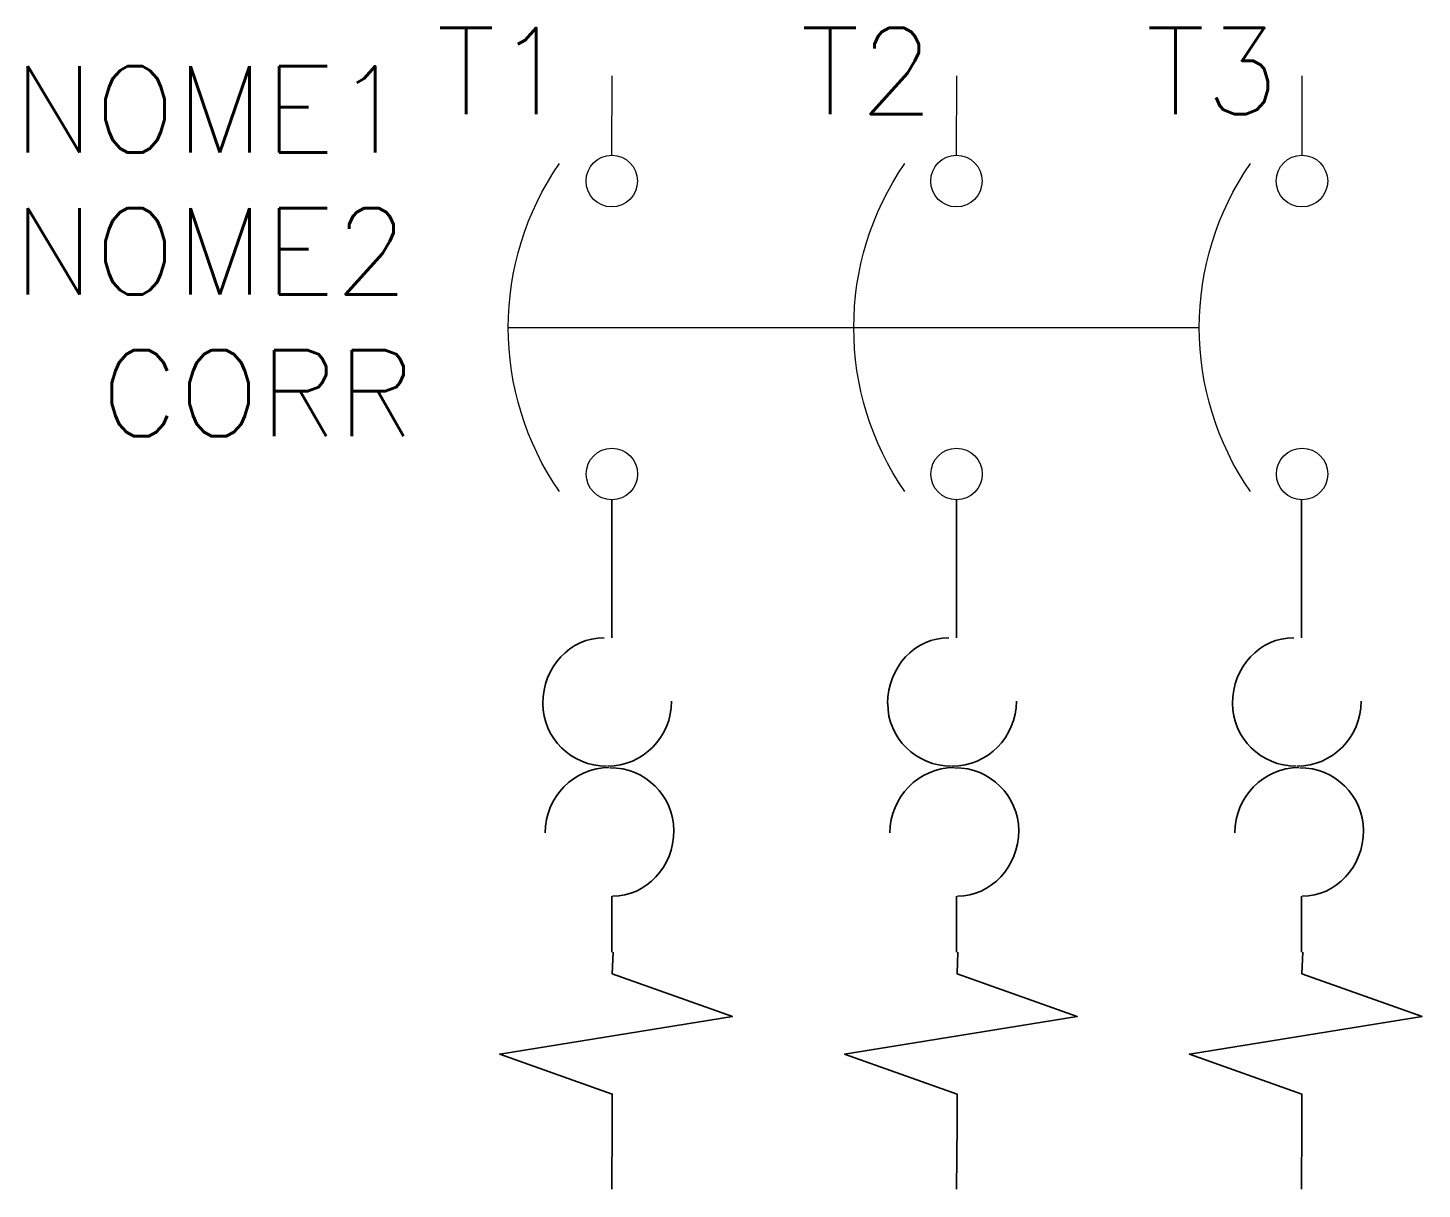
# Model space of a CAD drawing. Header units: millimetres. Extents: x -13.6 to 18.8, y -25.8 to 1.1.
import ezdxf
from ezdxf.enums import TextEntityAlignment as Align

# ---------------------------------------------------------------- set-up
doc = ezdxf.new("R2010")
doc.units = ezdxf.units.MM
doc.header["$LTSCALE"] = 10
doc.styles.add('ROMANS', font='romans.shx')

msp = doc.modelspace()

# ---------------------------------------------------------------- linework, layer by layer
at = {"ltscale": 0.35}
for p, q in [((-2.407, -5.844), (5.609, -5.844)), ((5.609, -5.844), (13.625, -5.844))]:
    msp.add_line(p, q, dxfattribs=at)
at = {"lineweight": 35}
for p, q in [((-0.007, -9.844), (-0.006, -13.044)), ((7.993, -9.844), (7.993, -11.844)), ((15.993, -9.844), (15.993, -11.844)), ((7.994, -11.844), (7.994, -13.044)), ((15.994, -11.844), (15.994, -13.044)), ((-0.006, -19.044), (-0.006, -20.344)), ((7.994, -19.044), (7.994, -20.344)), ((15.994, -19.044), (15.994, -20.344)), ((0.005, -24.344), (-0.006, -25.844)), ((8.005, -24.344), (7.994, -25.844)), ((16.005, -24.344), (15.994, -25.844))]:
    msp.add_line(p, q, dxfattribs=at)
for points in [[(-0.004, -1.844), (0, 0)], [(7.994, -1.844), (7.998, 0)], [(16.01, -1.844), (16.014, 0)]]:
    msp.add_lwpolyline(points)
for points in [[(-1.223, -9.652, -0.310918), (-1.223, -2.036)], [(6.793, -9.652, -0.310918), (6.793, -2.036)], [(14.809, -9.652, -0.310918), (14.809, -2.036)]]:
    msp.add_lwpolyline(points, format="xyb")
for points in [[(0.024, -20.344), (0.005, -20.844), (2.794, -21.835), (-2.606, -22.708), (0.005, -23.639), (0.005, -24.344)], [(8.024, -20.344), (8.005, -20.844), (10.794, -21.835), (5.394, -22.708), (8.005, -23.639), (8.005, -24.344)], [(16.024, -20.344), (16.005, -20.844), (18.794, -21.835), (13.394, -22.708), (16.005, -23.639), (16.005, -24.344)]]:
    msp.add_lwpolyline(points, dxfattribs=at)
for centre in [(-0.007, -2.444), (7.991, -2.444), (16.007, -2.444), (-0.004, -9.244), (7.994, -9.244), (16.01, -9.244)]:
    msp.add_ellipse(centre, major_axis=(0, 0.6), ratio=0.994118)
for centre, major_axis, ratio, start_param, end_param in [((-0.185, -14.57), (0, -1.526), 0.931306, 3.141387, 4.711769), ((7.815, -14.57), (0, -1.526), 0.931306, 3.141387, 4.711769), ((15.815, -14.57), (0, -1.526), 0.931306, 3.141387, 4.711769), ((-0.117, -14.514), (0, -1.515), 0.989164, 0.006979, 1.567905), ((7.883, -14.514), (0, -1.515), 0.989164, 0.006979, 1.567905), ((15.883, -14.514), (0, -1.515), 0.989164, 0.006979, 1.567905), ((-0.126, -14.569), (1.479, 0), 0.985766, 3.141593, 4.712389), ((7.874, -14.569), (1.479, 0), 0.985766, 3.141593, 4.712389), ((15.874, -14.569), (1.479, 0), 0.985766, 3.141593, 4.712389), ((-0.054, -17.574), (0, -1.515), 0.989164, 3.148572, 4.709498), ((-0.045, -17.519), (1.479, 0), 0.985766, 0, 1.570796), ((7.946, -17.574), (0, -1.515), 0.989164, 3.148572, 4.709498), ((7.955, -17.519), (1.479, 0), 0.985766, 0, 1.570796), ((15.946, -17.574), (0, -1.515), 0.989164, 3.148572, 4.709498), ((15.955, -17.519), (1.479, 0), 0.985766, 0, 1.570796), ((0.013, -17.518), (0, -1.526), 0.931306, 6.282979, 7.853362), ((8.013, -17.518), (0, -1.526), 0.931306, 6.282979, 7.853362), ((16.013, -17.518), (0, -1.526), 0.931306, 6.282979, 7.853362)]:
    msp.add_ellipse(centre, major_axis=major_axis, ratio=ratio, start_param=start_param, end_param=end_param, dxfattribs=at)

# ---------------------------------------------------------------- texts
at = {"style": 'ROMANS'}
for tag, p in [('T1', (-0.988, 0.112)), ('T2', (7.457, 0.112)), ('T3', (15.473, 0.112)), ('NOME1', (-4.725, -0.78)), ('NOME2', (-4.725, -4.074)), ('CORR', (-4.579, -7.369))]:
    msp.add_attdef(tag, text='', height=2, dxfattribs=at).set_placement(p, align=Align.MIDDLE_RIGHT)

doc.saveas('drawing.dxf')
